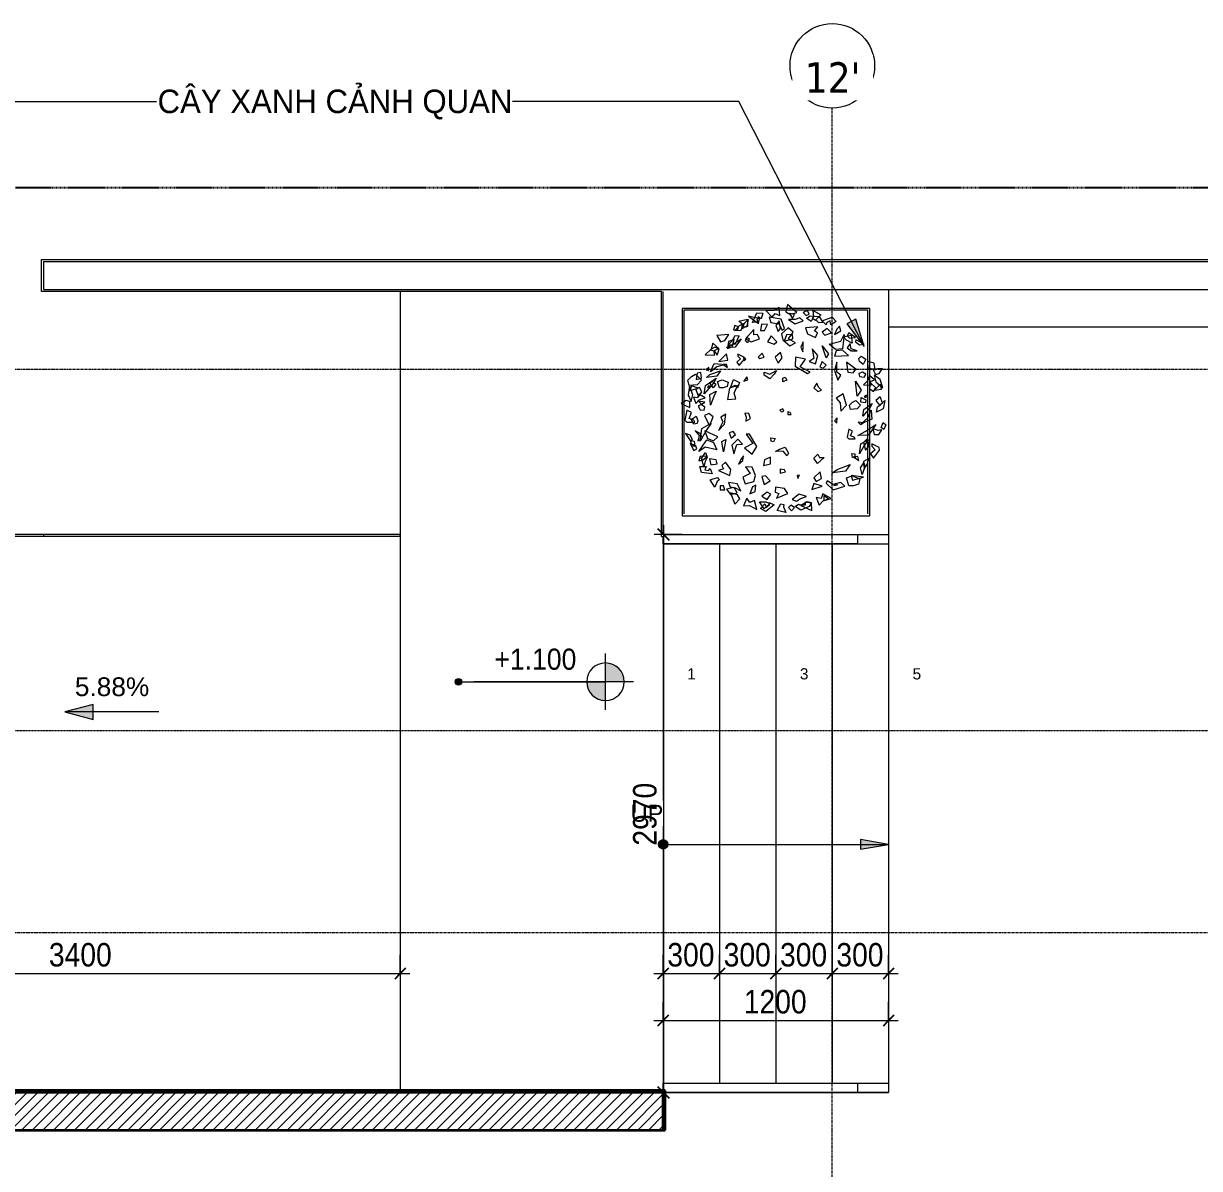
# Model space of a CAD drawing. Header units: millimetres. Extents: x 46644 to 147176, y -1287 to 53383.
# Drawn here: x 100445 to 106707, y 47182 to 53279 of the extents above; entities that cross this region are included whole.
import ezdxf

# ---------------------------------------------------------------- set-up
doc = ezdxf.new("R2010")
doc.units = ezdxf.units.MM
for name, pattern in [('Dash - Tight', [4.5, 3, -1.5]), ('Dash Dot 3_16_', [7.9375, 4.7625, -1.5875, 0, -1.5875]), ('Grid Line', [22.225, 12.7, -3.175, 3.175, -3.175]), ('Hidden', [7.14375, 4.7625, -2.38125])]:
    doc.linetypes.add(name, pattern=pattern)
for name, color, linetype, lineweight in [('A-ANNO-DIMS', 211, 'Continuous', 9), ('A-ANNO-DIMS-50', 211, 'Continuous', 9), ('A-DETL-GENF-1', 92, 'Dash - Tight', 18), ('A-DETL-GENF-2', 92, 'Hidden', 25), ('A-FLOR', 192, 'Continuous', 18), ('A-FLOR-HRAL', 11, 'Continuous', 18), ('A-WALL', 113, 'Continuous', 18), ('A-WALL-3', 113, 'Continuous', 35), ('A-WALL-PATT-3', 111, 'Continuous', 18), ('G-ANNO-DIMS', 111, 'Continuous', 9), ('G-ANNO-SYMB-1', 111, 'Dash Dot 3_16_', 18), ('G-ANNO-TEXT-1', 130, 'Continuous', 9), ('G-ANNO-TEXT-2', 7, 'Continuous', 9), ('G-IMPT', 8, 'Continuous', 18), ('L-PLNT-1', 253, 'Continuous', 18), ('S-GRID-1', 1, 'Grid Line', 9), ('S-GRID-IDEN', 1, 'Continuous', 9), ('S-STRS', 31, 'Continuous', 18), ('S-STRS-ANNO', 31, 'Continuous', 18), ('S-STRS-IDEN', 31, 'Continuous', 18)]:
    doc.layers.add(name, color=color, linetype=linetype, lineweight=lineweight)
doc.styles.add('Arial_2', font='arial.ttf', dxfattribs={"height": 59.53})
doc.styles.add('Arial_3', font='arial.ttf', dxfattribs={"height": 90})
doc.styles.add('Arial_5', font='arial.ttf', dxfattribs={"width": 0.95, "height": 125})
doc.styles.add('Arial_6', font='arial.ttf', dxfattribs={"width": 0.9, "height": 112.5})
doc.styles.add('Arial_7', font='arial.ttf', dxfattribs={"height": 100})
doc.styles.add('Tahoma_B', font='tahomabd.ttf', dxfattribs={"height": 162.5})
doc.styles.add('UTM Avo', font='', dxfattribs={"width": 0.9, "height": 125})
doc.styles.get('UTM Avo').set_extended_font_data('UTM Avo')
doc.dimstyles.new('1_Dim_chi_tiet_2_5', dxfattribs={"dimscale": 304.8, "dimtxt": 124.912619, "dimasz": 0.19685, "dimexe": 0.164042, "dimexo": 0.0625, "dimgap": 0.016404, "dimtad": 1, "dimdec": 0, "dimrnd": 5, "dimzin": 0, "dimdsep": 46, "dimtxsty": 'UTM Avo', "dimblk1": 'OBLIQUE', "dimblk2": 'OBLIQUE', "dimsah": 1, "dimcen": 0.09, "dimdle": 0.164042, "dimazin": 0, "dimtfac": 1, "dimtdec": 4, "dimtix": 1, "dimtmove": 0, "dimatfit": 3, "dimfxl": 0.328084, "dimfxlon": 1, "dimtvp": 1, "dimtolj": 1, "dimtzin": 0, "dimarcsym": 2})

# ---------------------------------------------------------------- blocks, each defined once
blk = doc.blocks.new('Top Rail Type - Top Rail_Internal_-939328-TKCS_SẢNH - BẬC CẤP 3 - MẶT BẰNG')
at = {"layer": 'A-FLOR-HRAL'}
for p, q in [((105052.5, 47596.3), (105052.5, 47636.7)), ((105052.5, 47636.7), (106085.8, 47636.7)), ((106085.8, 47586.7), (105062.5, 47586.7)), ((106085.8, 47636.7), (106085.8, 47586.7))]:
    blk.add_line(p, q, dxfattribs=at)
blk = doc.blocks.new('Top Rail Type - Top Rail_Internal_-V57-TKCS_SẢNH - BẬC CẤP 3 - MẶT BẰNG')
at = {"layer": 'A-FLOR-HRAL'}
for p, q in [((105052.5, 47636.7), (105052.5, 47596.3)), ((105052.5, 47636.7), (106252.5, 47636.7)), ((105062.5, 47586.7), (106252.5, 47586.7)), ((106252.5, 47636.7), (106252.5, 47586.7))]:
    blk.add_line(p, q, dxfattribs=at)
blk = doc.blocks.new('Top Rail Type - Top Rail_Internal_-939339-TKCS_SẢNH - BẬC CẤP 3 - MẶT BẰNG')
at = {"layer": 'A-FLOR-HRAL'}
for p, q in [((105052.5, 50507.5), (105052.5, 50547.5)), ((105085.8, 50557.5), (106085.8, 50557.5)), ((106085.8, 50557.5), (106085.8, 50507.5)), ((106085.8, 50507.5), (105052.5, 50507.5))]:
    blk.add_line(p, q, dxfattribs=at)
blk = doc.blocks.new('Top Rail Type - Top Rail_Internal_-V58-TKCS_SẢNH - BẬC CẤP 3 - MẶT BẰNG')
at = {"layer": 'A-FLOR-HRAL'}
for p, q in [((105052.5, 50547.5), (105052.5, 50507.5)), ((105085.8, 50557.5), (106252.5, 50557.5)), ((106252.5, 50557.5), (106252.5, 50507.5)), ((105052.5, 50507.5), (106252.5, 50507.5))]:
    blk.add_line(p, q, dxfattribs=at)
blk = doc.blocks.new('CAY BACH TRINH - CAY BACH TRINH_dwg-2249800-TKCS_SẢNH - BẬC CẤP 3 - MẶT BẰNG')
at = {"layer": 'G-IMPT', "flags": 128}
for points in [[(-578, 1452), (-505, 1613), (-404, 1608), (-431, 1511), (-482, 1548), (-505, 1489), (-486, 1456)], [(-357, 1653), (-250, 1541), (-201, 1603), (-123, 1566), (-133, 1703), (-220, 1653)], [(7, 1749), (-25, 1628), (43, 1591), (160, 1616)], [(121, 1587), (40, 1602), (86, 1521)], [(335, 1653), (267, 1616), (316, 1566), (365, 1591)], [(423, 1516), (443, 1553), (433, 1653), (560, 1578), (472, 1491)], [(-874, 1403), (-896, 1328), (-826, 1327), (-809, 1379)], [(-870, 1320), (-769, 1323), (-719, 1438), (-798, 1395)], [(-715, 1368), (-728, 1408), (-805, 1472), (-663, 1508), (-663, 1385)], [(-648, 1504), (-672, 1392), (-758, 1347), (-746, 1419), (-706, 1444)], [(-477, 1437), (-459, 1512), (-646, 1555)], [(-428, 1425), (-446, 1319), (-376, 1318), (-327, 1420)], [(-83, 1327), (-48, 1351), (-99, 1506), (-301, 1542), (-270, 1454), (-140, 1428)], [(-133, 1478), (-191, 1403), (-152, 1303), (-113, 1353)], [(23, 1503), (131, 1428), (267, 1478), (209, 1528), (131, 1503)], [(511, 1378), (306, 1366), (335, 1266), (472, 1203), (501, 1278), (452, 1316)], [(533, 1553), (590, 1452), (520, 1446), (509, 1467), (423, 1512), (399, 1468), (319, 1525), (383, 1562)], [(579, 1478), (745, 1541), (813, 1466), (725, 1416), (716, 1478), (657, 1453), (647, 1416)], [(871, 1391), (823, 1341), (784, 1253), (891, 1316)], [(-1174, 1238), (-1112, 1130), (-1037, 1152), (-972, 1252)], [(-766, 1181), (-866, 1042), (-1009, 1038), (-900, 1094)], [(-989, 1076), (-860, 1099), (-799, 1231), (-876, 1225), (-913, 1152)], [(-697, 1145), (-671, 1210), (-634, 1180), (-660, 1114)], [(-556, 1333), (-692, 1179), (-600, 1129), (-460, 1181), (-492, 1255), (-553, 1247)], [(-269, 1228), (-328, 1128), (-220, 1091), (-172, 1128)], [(14, 1366), (-94, 1266), (-74, 1166), (43, 1066), (140, 1116), (23, 1178), (101, 1291)], [(-50, 1140), (92, 1178), (86, 1252), (-14, 1249)], [(667, 1353), (579, 1291), (628, 1241), (735, 1278)], [(696, 1091), (891, 1141), (949, 1253), (920, 1016), (803, 1003)], [(1064, 1244), (1080, 1108), (985, 1158), (937, 1212)], [(1027, 1278), (998, 1228), (1037, 1191), (1135, 1203)], [(-1364, 914), (-1208, 910), (-1218, 988), (-1136, 1017), (-1240, 1107), (-1267, 1010)], [(-1164, 910), (-1135, 1007), (-1204, 1044), (-1282, 1000), (-1216, 980)], [(-996, 1019), (-915, 1047), (-883, 1171), (-978, 1137)], [(267, 1128), (228, 1041), (257, 966), (267, 1041)], [(413, 1016), (443, 853), (365, 803), (472, 766), (511, 903)], [(647, 866), (579, 1066), (686, 928)], [(813, 978), (784, 891), (1018, 903), (920, 991)], [(1047, 1103), (998, 1028), (1066, 978), (1164, 978), (1066, 1016)], [(1144, 1166), (1135, 1128), (1203, 1078), (1281, 1091)], [(-1010, 928), (-1137, 803), (-990, 828)], [(-840, 791), (-799, 735), (-718, 839), (-724, 876), (-821, 927), (-821, 894), (-775, 847)], [(-717, 878), (-717, 816), (-688, 841)], [(-415, 941), (-483, 878), (-454, 853), (-386, 878)], [(-113, 953), (-201, 878), (-152, 778), (-84, 866)], [(140, 878), (131, 728), (335, 603), (384, 628), (218, 716), (306, 841)], [(579, 803), (540, 716), (599, 691), (647, 741)], [(823, 791), (784, 653), (842, 491), (891, 578), (823, 628)], [(988, 791), (1008, 628), (1096, 616), (1144, 678)], [(1261, 753), (1203, 803), (1193, 853), (1232, 891), (1310, 841)], [(1339, 702), (1463, 665), (1444, 774), (1337, 802)], [(-1595, 553), (-1527, 591), (-1429, 491), (-1497, 416), (-1634, 403), (-1653, 491)], [(-1424, 524), (-1440, 618), (-1501, 607), (-1513, 501)], [(-1302, 703), (-1351, 666), (-1312, 653)], [(-1109, 650), (-1174, 560), (-1345, 537), (-1285, 585)], [(-1279, 631), (-1217, 768), (-1027, 752), (-1169, 714)], [(-993, 702), (-1009, 756), (-1064, 751)], [(-220, 591), (-289, 516), (-386, 578), (-386, 628), (-289, 591), (-181, 653)], [(1310, 591), (1252, 628), (1193, 603), (1203, 553), (1281, 541)], [(1422, 673), (1471, 586), (1531, 604), (1583, 684)], [(-1619, 320), (-1482, 361), (-1595, 398)], [(-1380, 266), (-1361, 403), (-1185, 528), (-1224, 441)], [(-1328, 370), (-1279, 378), (-1302, 402)], [(-1283, 435), (-1251, 475), (-1188, 428), (-1232, 366)], [(-1065, 367), (-1127, 366), (-1158, 473), (-1082, 500), (-981, 458), (-1000, 389)], [(-855, 181), (-881, 279), (-825, 405), (-958, 362), (-994, 169)], [(-942, 366), (-893, 503), (-795, 453), (-825, 366), (-873, 403)], [(-721, 477), (-654, 499), (-671, 550)], [(-74, 528), (-35, 541), (-6, 491), (-74, 466)], [(491, 441), (443, 366), (511, 303), (569, 328), (521, 378)], [(1135, 478), (1232, 328), (1164, 228), (1154, 328)], [(1270, 413), (1394, 410), (1386, 473), (1452, 496), (1368, 568), (1347, 490)], [(1378, 453), (1369, 353), (1437, 303), (1476, 366)], [(1447, 578), (1476, 466), (1593, 366), (1544, 503)], [(1553, 425), (1451, 325), (1568, 345)], [(-1597, 135), (-1570, 248), (-1626, 391), (-1648, 247)], [(-1363, 198), (-1471, 259), (-1494, 200), (-1562, 210), (-1523, 107), (-1467, 166)], [(-1478, 213), (-1422, 297), (-1459, 373), (-1523, 336)], [(-1274, 77), (-1290, 255), (-1183, 312), (-1221, 219)], [(813, 191), (881, 116), (891, -22), (988, 78), (930, 266)], [(1310, 166), (1300, 116), (1222, 128), (1232, 203)], [(1319, 245), (1280, 215), (1311, 205)], [(1476, 153), (1534, 78), (1583, 116), (1544, 216)], [(-1619, 40), (-1622, 139), (-1683, 152), (-1767, 105)], [(-1482, 60), (-1448, -1), (-1384, -6), (-1369, 43), (-1433, 90)], [(-1478, 141), (-1429, 91), (-1371, 128)], [(-74, 16), (-123, -9), (-94, -34), (-55, -22)], [(1085, 125), (1140, 155), (1218, 75), (1163, 15), (1054, 5), (1038, 75)], [(1256, -105), (1272, 5), (1412, 105), (1381, 35)], [(1624, 156), (1594, 16), (1487, -41), (1502, 50), (1551, 81)], [(-1595, -47), (-1673, -9), (-1702, -172), (-1673, -209), (-1536, -209), (-1556, -172), (-1634, -147)], [(-1515, -106), (-1486, -178), (-1501, -227), (-1553, -242), (-1599, -161)], [(-1291, -267), (-1232, -115), (-1304, -62), (-1376, -95)], [(-1145, -345), (-1046, -242), (-1021, -71), (-1105, -125), (-1069, -201)], [(-688, -191), (-610, -147), (-641, -60), (-704, -55), (-685, -122)], [(11, -79), (65, -80), (51, -44), (11, -37)], [(832, -134), (784, -184), (823, -222)], [(1398, -9), (1408, -159), (1232, -234), (1339, -134)], [(-1489, -516), (-1411, -473), (-1448, -396), (-1534, -351), (-1465, -430)], [(-1449, -521), (-1419, -309), (-1263, -222), (-1351, -346)], [(-1224, -515), (-1157, -451), (-1369, -353), (-1324, -476)], [(-935, -470), (-860, -411), (-900, -361), (-966, -383)], [(1085, -355), (1023, -325), (999, -455), (1023, -485), (1132, -485), (1116, -455), (1054, -435)], [(1477, -247), (1352, -421), (1173, -426), (1309, -356)], [(1179, -205), (1218, -245), (1264, -215)], [(1427, -309), (1447, -409), (1525, -409), (1573, -334), (1505, -346)], [(1563, -293), (1595, -211), (1641, -250), (1609, -331)], [(-1604, -526), (-1578, -497), (-1615, -421), (-1690, -396)], [(-1553, -680), (-1504, -649), (-1521, -598), (-1613, -563)], [(-1546, -521), (-1536, -609), (-1595, -596), (-1604, -509)], [(-1173, -669), (-1368, -622), (-1473, -694), (-1336, -498), (-1227, -542)], [(-1024, -493), (-1058, -702), (-1088, -530)], [(-888, -735), (-838, -578), (-745, -570), (-823, -487), (-921, -590)], [(-582, -741), (-504, -613), (-626, -407), (-681, -406), (-575, -561), (-711, -631)], [(-229, -532), (-269, -525), (-272, -467), (-200, -477)], [(1202, -735), (1225, -565), (1350, -495), (1280, -595)], [(1330, -484), (1271, -546), (1300, -671), (1369, -596)], [(1384, -736), (1435, -805), (1537, -675), (1529, -628), (1408, -565), (1408, -607), (1465, -665)], [(-1468, -852), (-1402, -831), (-1326, -772), (-1450, -777)], [(-1390, -946), (-1429, -809), (-1361, -709), (-1332, -796), (-1361, -846)], [(-811, -903), (-736, -844), (-727, -764), (-770, -826)], [(-129, -656), (-34, -622), (23, -722), (0, -767), (-69, -688), (-193, -693)], [(614, -795), (506, -893), (444, -803), (510, -740), (536, -796)], [(1124, -735), (1132, -805), (1085, -795), (1077, -725)], [(1193, -846), (1173, -780), (1104, -785)], [(-1251, -1066), (-1426, -1044), (-1452, -946), (-1351, -943), (-1371, -1002), (-1308, -1008), (-1282, -979)], [(-1270, -915), (-1163, -901), (-1183, -834), (-1295, -817)], [(-1144, -1010), (-957, -1095), (-936, -993), (-1027, -873), (-1088, -926), (-1063, -982)], [(-698, -1231), (-557, -1193), (-527, -1096), (-584, -953), (-693, -951), (-619, -1061), (-741, -1124)], [(-393, -926), (-281, -901), (-277, -790), (-378, -835)], [(1048, -911), (967, -1024), (753, -1052), (829, -993)], [(1249, -1075), (1218, -965), (1272, -885), (1295, -955), (1272, -995)], [(1359, -809), (1271, -859), (1281, -984), (1330, -909)], [(-1130, -1172), (-1165, -1196), (-1203, -1289), (-1280, -1164), (-1162, -1128)], [(-384, -1242), (-286, -1181), (-363, -1098), (-424, -1108)], [(-120, -1056), (-31, -1033), (-45, -997), (-117, -988)], [(176, -1143), (205, -1087), (168, -1096)], [(550, -1034), (443, -1134), (482, -1196), (569, -1146)], [(1103, -1266), (1025, -1267), (986, -1133), (1081, -1099), (1208, -1151), (1184, -1238)], [(1066, -1096), (1086, -1171), (1271, -1121)], [(-1117, -1335), (-1039, -1334), (-1059, -1267), (-1114, -1266)], [(-883, -1296), (-1010, -1321), (-942, -1409), (-834, -1384)], [(-771, -1348), (-831, -1232), (-975, -1212), (-947, -1284), (-866, -1298)], [(-622, -1399), (-535, -1360), (-523, -1254), (-580, -1280)], [(-180, -1469), (12, -1396), (-45, -1309), (-194, -1290), (-200, -1370), (-142, -1392)], [(411, -1324), (581, -1272), (441, -1226)], [(667, -1184), (647, -1221), (764, -1334), (959, -1271), (891, -1209), (764, -1246)], [(775, -1261), (835, -1251), (807, -1222)], [(-872, -1573), (-787, -1482), (-829, -1416), (-944, -1384)], [(-505, -1659), (-547, -1509), (-620, -1542), (-671, -1472), (-727, -1598), (-626, -1595)], [(-386, -1646), (-464, -1534), (-357, -1534), (-289, -1559)], [(-215, -1584), (-355, -1693), (-443, -1641), (-373, -1567), (-346, -1624), (-297, -1583), (-299, -1545)], [(-336, -1491), (-270, -1405), (-332, -1372), (-423, -1439)], [(-55, -1574), (-63, -1616), (-24, -1708), (-167, -1674), (-109, -1565)], [(323, -1445), (199, -1404), (83, -1492), (153, -1523), (221, -1476)], [(228, -1671), (131, -1609), (189, -1571), (209, -1584), (306, -1584), (306, -1534), (404, -1546), (365, -1609)], [(411, -1674), (406, -1550), (330, -1534), (226, -1592)], [(731, -1476), (595, -1400), (567, -1474), (481, -1461), (531, -1590), (600, -1516)], [(608, -1509), (686, -1484), (608, -1434)], [(69, -1680), (123, -1624), (62, -1590), (23, -1629)]]:
    blk.add_lwpolyline(points, close=True, dxfattribs=at)
blk = doc.blocks.new('CAY BACH TRINH - CAY BACH TRINH-2249732-TKCS_SẢNH - BẬC CẤP 3 - MẶT BẰNG')
at = {"xscale": 0.3200000000000001, "yscale": 0.3200000000000001, "zscale": 0.3200000000000001}
blk.add_blockref('CAY BACH TRINH - CAY BACH TRINH_dwg-2249800-TKCS_SẢNH - BẬC CẤP 3 - MẶT BẰNG', (0, 0), dxfattribs=at)
blk = doc.blocks.new('BORDER VIEW - BORDER VIEW-2196717-TKCS_SẢNH - BẬC CẤP 3 - MẶT BẰNG')
at = {"layer": 'A-DETL-GENF-2'}
blk.add_line((150, 8658.1), (14655, 8658.1), dxfattribs=at)
blk = doc.blocks.new('Grid - M_Grid Head - Circle-353313-TKCS_SẢNH - BẬC CẤP 3 - MẶT BẰNG')
at = {"layer": 'S-GRID-IDEN'}
blk.add_circle((0, 0), 4.5, dxfattribs=at)
blk = doc.blocks.new('DIMBLOCK24-TKCS_SẢNH - BẬC CẤP 3 - MẶT BẰNG')
at = {"layer": 'A-ANNO-DIMS-50'}
for p, q in [((103851.5, 48320.1), (103851.5, 48170.1)), ((103851.5, 48220.1), (103851.5, 48320.1)), ((104151.5, 48320.1), (104151.5, 48170.1)), ((104151.5, 48220.1), (104151.5, 48320.1)), ((103801.5, 48220.1), (104151.5, 48220.1))]:
    blk.add_line(p, q, dxfattribs=at)
at = {"layer": 'A-ANNO-DIMS-50', "lineweight": 25}
for p, q in [((103851.5, 48220.1), (103821.5, 48190.1)), ((103851.5, 48220.1), (103881.5, 48250.1)), ((104151.5, 48220.1), (104121.5, 48190.1)), ((104151.5, 48220.1), (104181.5, 48250.1))]:
    blk.add_line(p, q, dxfattribs=at)
at = {"layer": 'A-ANNO-DIMS-50', "color": 0, "insert": (103873.1, 48382.4), "char_height": 125, "width": 308.118, "attachment_point": 1, "line_spacing_factor": 1.110334, "style": 'UTM Avo'}
blk.add_mtext('300', dxfattribs=at)
blk = doc.blocks.new('_Oblique')
at = {"color": 0, "linetype": 'ByBlock', "lineweight": -2}
blk.add_line((-0.5, -0.5), (0.5, 0.5), dxfattribs=at)
blk = doc.blocks.new('DIMBLOCK25-TKCS_SẢNH - BẬC CẤP 3 - MẶT BẰNG')
at = {"layer": 'A-ANNO-DIMS-50'}
for p, q in [((104151.5, 48320.1), (104151.5, 48170.1)), ((104151.5, 48220.1), (104151.5, 48320.1)), ((104451.5, 48320.1), (104451.5, 48170.1)), ((104451.5, 48220.1), (104451.5, 48320.1)), ((104151.5, 48220.1), (104451.5, 48220.1))]:
    blk.add_line(p, q, dxfattribs=at)
at = {"layer": 'A-ANNO-DIMS-50', "lineweight": 25}
for p, q in [((104151.5, 48220.1), (104121.5, 48190.1)), ((104151.5, 48220.1), (104181.5, 48250.1)), ((104451.5, 48220.1), (104421.5, 48190.1)), ((104451.5, 48220.1), (104481.5, 48250.1))]:
    blk.add_line(p, q, dxfattribs=at)
at = {"layer": 'A-ANNO-DIMS-50', "color": 0, "insert": (104173.1, 48382.4), "char_height": 125, "width": 308.118, "attachment_point": 1, "line_spacing_factor": 1.110334, "style": 'UTM Avo'}
blk.add_mtext('300', dxfattribs=at)
blk = doc.blocks.new('DIMBLOCK26-TKCS_SẢNH - BẬC CẤP 3 - MẶT BẰNG')
at = {"layer": 'A-ANNO-DIMS-50'}
for p, q in [((104451.5, 48320.1), (104451.5, 48170.1)), ((104451.5, 48220.1), (104451.5, 48320.1)), ((104751.5, 48320.1), (104751.5, 48170.1)), ((104751.5, 48220.1), (104751.5, 48320.1)), ((104451.5, 48220.1), (104751.5, 48220.1))]:
    blk.add_line(p, q, dxfattribs=at)
at = {"layer": 'A-ANNO-DIMS-50', "lineweight": 25}
for p, q in [((104451.5, 48220.1), (104421.5, 48190.1)), ((104451.5, 48220.1), (104481.5, 48250.1)), ((104751.5, 48220.1), (104721.5, 48190.1)), ((104751.5, 48220.1), (104781.5, 48250.1))]:
    blk.add_line(p, q, dxfattribs=at)
at = {"layer": 'A-ANNO-DIMS-50', "color": 0, "insert": (104473.1, 48382.4), "char_height": 125, "width": 308.118, "attachment_point": 1, "line_spacing_factor": 1.110334, "style": 'UTM Avo'}
blk.add_mtext('300', dxfattribs=at)
blk = doc.blocks.new('DIMBLOCK27-TKCS_SẢNH - BẬC CẤP 3 - MẶT BẰNG')
at = {"layer": 'A-ANNO-DIMS-50'}
for p, q in [((104751.5, 48320.1), (104751.5, 48170.1)), ((104751.5, 48220.1), (104751.5, 48320.1)), ((105051.5, 48320.1), (105051.5, 48170.1)), ((105051.5, 48220.1), (105051.5, 48320.1)), ((104751.5, 48220.1), (105101.5, 48220.1))]:
    blk.add_line(p, q, dxfattribs=at)
at = {"layer": 'A-ANNO-DIMS-50', "lineweight": 25}
for p, q in [((104751.5, 48220.1), (104721.5, 48190.1)), ((104751.5, 48220.1), (104781.5, 48250.1)), ((105051.5, 48220.1), (105021.5, 48190.1)), ((105051.5, 48220.1), (105081.5, 48250.1))]:
    blk.add_line(p, q, dxfattribs=at)
at = {"layer": 'A-ANNO-DIMS-50', "color": 0, "insert": (104773.1, 48382.4), "char_height": 125, "width": 308.118, "attachment_point": 1, "line_spacing_factor": 1.110334, "style": 'UTM Avo'}
blk.add_mtext('300', dxfattribs=at)
blk = doc.blocks.new('DIMBLOCK28-TKCS_SẢNH - BẬC CẤP 3 - MẶT BẰNG')
at = {"layer": 'A-ANNO-DIMS-50'}
for p, q in [((103851.5, 48070.1), (103851.5, 47920.1)), ((103851.5, 47970.1), (103851.5, 48070.1)), ((105051.5, 48070.1), (105051.5, 47920.1)), ((105051.5, 47970.1), (105051.5, 48070.1)), ((103801.5, 47970.1), (105101.5, 47970.1))]:
    blk.add_line(p, q, dxfattribs=at)
at = {"layer": 'A-ANNO-DIMS-50', "lineweight": 25}
for p, q in [((103851.5, 47970.1), (103821.5, 47940.1)), ((103851.5, 47970.1), (103881.5, 48000.1)), ((105051.5, 47970.1), (105021.5, 47940.1)), ((105051.5, 47970.1), (105081.5, 48000.1))]:
    blk.add_line(p, q, dxfattribs=at)
at = {"layer": 'A-ANNO-DIMS-50', "color": 0, "insert": (104280.3, 48132.4), "char_height": 125, "width": 410.824, "attachment_point": 1, "line_spacing_factor": 1.110334, "style": 'UTM Avo'}
blk.add_mtext('1200', dxfattribs=at)
blk = doc.blocks.new('DIMBLOCK29-TKCS_SẢNH - BẬC CẤP 3 - MẶT BẰNG')
at = {"layer": 'A-ANNO-DIMS-50'}
for p, q in [((103852.9, 50607.5), (103852.9, 47536.7)), ((103952.9, 50557.5), (103802.9, 50557.5)), ((103852.9, 50557.5), (103952.9, 50557.5)), ((103952.9, 47586.7), (103802.9, 47586.7)), ((103852.9, 47586.7), (103952.9, 47586.7))]:
    blk.add_line(p, q, dxfattribs=at)
at = {"layer": 'A-ANNO-DIMS-50', "lineweight": 25}
for p, q in [((103852.9, 50557.5), (103822.9, 50587.5)), ((103852.9, 50557.5), (103882.9, 50527.5)), ((103852.9, 47586.7), (103822.9, 47616.7)), ((103852.9, 47586.7), (103882.9, 47556.7))]:
    blk.add_line(p, q, dxfattribs=at)
at = {"layer": 'A-ANNO-DIMS-50', "color": 0, "insert": (103690.5, 48901), "char_height": 125, "width": 410.824, "attachment_point": 1, "rotation": 90, "line_spacing_factor": 1.110334, "style": 'UTM Avo'}
blk.add_mtext('2970', dxfattribs=at)
blk = doc.blocks.new('Spot Elevations - M_Spot Elevation - Target Filled-350595-TKCS_SẢNH - BẬC CẤP 3 - MẶT BẰNG')
at = {"layer": 'G-ANNO-DIMS'}
h = blk.add_hatch(color=256, dxfattribs=at)
edge = h.paths.add_edge_path()
edge.add_line((0, 0), (-2, 0))
edge.add_arc((0, 0), 2, 90, 180, ccw=False)
edge.add_line((0, 2), (0, 0))
h = blk.add_hatch(color=256, dxfattribs=at)
edge = h.paths.add_edge_path()
edge.add_line((0, 0), (2, 0))
edge.add_arc((0, 0), 2, 270, 360, ccw=False)
edge.add_line((0, -2), (0, 0))
for p, q in [((0, -3), (0, 3)), ((-3, 0), (14, 0))]:
    blk.add_line(p, q, dxfattribs=at)
blk.add_circle((0, 0), 2, dxfattribs=at)
blk = doc.blocks.new('DIMBLOCK34-TKCS_SẢNH - BẬC CẤP 3 - MẶT BẰNG')
at = {"layer": 'A-ANNO-DIMS-50'}
for p, q in [((99051.5, 48320.1), (99051.5, 48170.1)), ((99051.5, 48220.1), (99051.5, 48320.1)), ((102451.5, 48320.1), (102451.5, 48170.1)), ((102451.5, 48220.1), (102451.5, 48320.1)), ((99001.5, 48220.1), (102501.5, 48220.1))]:
    blk.add_line(p, q, dxfattribs=at)
at = {"layer": 'A-ANNO-DIMS-50', "lineweight": 25}
for p, q in [((99051.5, 48220.1), (99021.5, 48190.1)), ((99051.5, 48220.1), (99081.5, 48250.1)), ((102451.5, 48220.1), (102421.5, 48190.1)), ((102451.5, 48220.1), (102481.5, 48250.1))]:
    blk.add_line(p, q, dxfattribs=at)
at = {"layer": 'A-ANNO-DIMS-50', "color": 0, "insert": (100580.3, 48382.4), "char_height": 125, "width": 410.824, "attachment_point": 1, "line_spacing_factor": 1.110334, "style": 'UTM Avo'}
blk.add_mtext('3400', dxfattribs=at)

msp = doc.modelspace()

# ---------------------------------------------------------------- hatches: boundary and pattern name
at = {"layer": 'A-WALL-PATT-3'}
h = msp.add_hatch(dxfattribs=at)
h.set_pattern_fill('FP_1', color=256, style=0, pattern_type=2)
h.set_pattern_definition([(45, (-1201.043, 0), (-28.284271, 28.284271), [])])
h.paths.add_polyline_path([(103851.5, 47386.3), (103851.5, 47586.3), (98976.5, 47586.3), (98976.5, 47386.3), (103156.6, 47386.3)])
at = {"layer": 'G-ANNO-DIMS'}
h = msp.add_hatch(color=256, dxfattribs=at)
edge = h.paths.add_edge_path()
edge.add_arc((102760.7, 49773.7), 17.5, 0, 360)
msp.add_hatch(color=256, dxfattribs=at).paths.add_polyline_path([(100665.9, 49612.6), (100815.9, 49572.4), (100815.9, 49652.8)])
at = {"layer": 'G-ANNO-TEXT-1'}
msp.add_hatch(color=256, dxfattribs=at).paths.add_polyline_path([(104921.4, 51558.4), (104876.6, 51704), (104829.5, 51679.9)])
at = {"layer": 'S-STRS-ANNO'}
h = msp.add_hatch(color=256, dxfattribs=at)
edge = h.paths.add_edge_path()
edge.add_arc((103851.5, 48907.9), 25, 0, 360)
for points in [[(103851.5, 48882.9), (103869.1, 48890.3), (103876.5, 48907.9), (103869.1, 48925.6), (103851.5, 48932.9), (103833.8, 48925.6), (103826.5, 48907.9), (103833.8, 48890.3)], [(104901.5, 48881.5), (105051.5, 48907.9), (104901.5, 48934.4)]]:
    msp.add_hatch(color=256, dxfattribs=at).paths.add_polyline_path(points)

# ---------------------------------------------------------------- linework, layer by layer
at = {"layer": 'A-FLOR'}
for p, q in [((102451.5, 51851.9), (102451.5, 47596.3)), ((102451.5, 51851.9), (102451.5, 50557.9)), ((102451.5, 50557.9), (102451.5, 50557.9)), ((105051.5, 50507.5), (105051.5, 47636.7)), ((105051.5, 47586.3), (103861.5, 47586.3))]:
    msp.add_line(p, q, dxfattribs=at)
at = {"layer": 'A-WALL'}
for p, q in [((100541.6, 52021.9), (109361.6, 52021.9)), ((100541.6, 51851.9), (100541.6, 52021.9)), ((100551.6, 52011.9), (109351.6, 52011.9)), ((100551.6, 52011.9), (100551.6, 51861.9)), ((103841.5, 51851.9), (100541.6, 51851.9)), ((100551.6, 51861.9), (109351.6, 51861.9)), ((103841.5, 50547.5), (103841.5, 51851.9)), ((103851.5, 50557.5), (103851.5, 51851.9)), ((105051.5, 51861.9), (105051.5, 50557.5)), ((103951.5, 51761.9), (103951.5, 50657.5)), ((104951.5, 51761.9), (103951.5, 51761.9)), ((103961.5, 51751.9), (103961.5, 50667.5)), ((104941.5, 51751.9), (103961.5, 51751.9)), ((104941.5, 50667.5), (104941.5, 51751.9)), ((104951.5, 50657.5), (104951.5, 51761.9)), ((106876.5, 51661.9), (105051.5, 51661.9)), ((103951.5, 50657.5), (104951.5, 50657.5)), ((102451.5, 50547.9), (98941.5, 50547.9)), ((102451.5, 50557.9), (98951.5, 50557.9)), ((100551.6, 50557.9), (100551.6, 50547.9)), ((102451.5, 50547.9), (102451.5, 50557.9)), ((103841.5, 50547.5), (103851.5, 50547.5)), ((103851.5, 50557.5), (103885.3, 50557.5))]:
    msp.add_line(p, q, dxfattribs=at)
at = {"layer": 'A-WALL-3'}
for p, q in [((103861.5, 47596.3), (98566.5, 47596.3)), ((103851.5, 47586.3), (98976.5, 47586.3)), ((103851.5, 47386.3), (103851.5, 47586.3)), ((103861.5, 47386.3), (103861.5, 47596.3)), ((98976.5, 47386.3), (103861.5, 47386.3))]:
    msp.add_line(p, q, dxfattribs=at)
at = {"layer": 'G-ANNO-DIMS'}
for p, q in [((102760.7, 49773.7), (102916.1, 49773.7)), ((102916.1, 49773.7), (103543.7, 49773.7)), ((100815.9, 49652.8), (100665.9, 49612.6)), ((100815.9, 49572.4), (100815.9, 49652.8)), ((100665.9, 49612.6), (100815.9, 49572.4)), ((101165.9, 49612.6), (100665.9, 49612.6))]:
    msp.add_line(p, q, dxfattribs=at)
msp.add_circle((102760.7, 49773.7), 17.5, dxfattribs=at)
at = {"layer": 'G-ANNO-SYMB-1'}
msp.add_line((97196.1, 49514.6), (112885.1, 49514.6), dxfattribs=at)
at = {"layer": 'G-ANNO-TEXT-1'}
for p, q in [((100042.2, 52863.5), (101154, 52863.5)), ((103052.1, 52863.5), (103049.2, 52863.5)), ((104253.1, 52863.5), (103052.1, 52863.5)), ((104876.6, 51704), (104829.5, 51679.9)), ((104829.5, 51679.9), (104921.4, 51558.4)), ((104921.4, 51558.4), (104876.6, 51704))]:
    msp.add_line(p, q, dxfattribs=at)
at = {"layer": 'S-GRID-1'}
for p, q in [((104751.5, 51578.6), (104751.5, 52828.6)), ((104751.5, 44466.4), (104751.5, 51578.6)), ((111675.8, 51436.9), (98315.6, 51436.9)), ((111675.8, 48436.9), (98315.6, 48436.9))]:
    msp.add_line(p, q, dxfattribs=at)
at = {"layer": 'S-STRS'}
for p, q in [((103851.5, 50507.5), (103851.5, 47636.7)), ((104151.5, 50507.5), (104151.5, 47636.7)), ((104451.5, 50507.5), (104451.5, 47636.7)), ((104751.5, 50507.5), (104751.5, 47636.7)), ((105051.5, 50507.5), (105051.5, 47636.7))]:
    msp.add_line(p, q, dxfattribs=at)
at = {"layer": 'S-STRS-ANNO'}
for p, q in [((103833.8, 48925.6), (103826.5, 48907.9)), ((103826.5, 48907.9), (103833.8, 48890.3)), ((103851.5, 48932.9), (103833.8, 48925.6)), ((103869.1, 48925.6), (103851.5, 48932.9)), ((103851.5, 48907.9), (104151.5, 48907.9)), ((103876.5, 48907.9), (103869.1, 48925.6)), ((103869.1, 48890.3), (103876.5, 48907.9)), ((104151.5, 48907.9), (104451.5, 48907.9)), ((104451.5, 48907.9), (104751.5, 48907.9)), ((104751.5, 48907.9), (105051.5, 48907.9)), ((105051.5, 48907.9), (104901.5, 48934.4)), ((104901.5, 48934.4), (104901.5, 48881.5)), ((104901.5, 48881.5), (105051.5, 48907.9)), ((103833.8, 48890.3), (103851.5, 48882.9)), ((103851.5, 48882.9), (103869.1, 48890.3))]:
    msp.add_line(p, q, dxfattribs=at)
msp.add_circle((103851.5, 48907.9), 25, dxfattribs=at)

# ---------------------------------------------------------------- block references
at = {"layer": 'A-FLOR-HRAL'}
for name in ['Top Rail Type - Top Rail_Internal_-939339-TKCS_SẢNH - BẬC CẤP 3 - MẶT BẰNG', 'Top Rail Type - Top Rail_Internal_-V58-TKCS_SẢNH - BẬC CẤP 3 - MẶT BẰNG', 'Top Rail Type - Top Rail_Internal_-939328-TKCS_SẢNH - BẬC CẤP 3 - MẶT BẰNG', 'Top Rail Type - Top Rail_Internal_-V57-TKCS_SẢNH - BẬC CẤP 3 - MẶT BẰNG']:
    msp.add_blockref(name, (-1201, 0), dxfattribs=at)
at = {"layer": 'G-ANNO-DIMS', "extrusion": (0, 0, -1), "xscale": 49.99999999999998, "yscale": 49.99999999999998, "zscale": 49.99999999999998}
msp.add_blockref('Spot Elevations - M_Spot Elevation - Target Filled-350595-TKCS_SẢNH - BẬC CẤP 3 - MẶT BẰNG', (-103543.7, 49773.7), dxfattribs=at)
at = {"layer": 'L-PLNT-1'}
msp.add_blockref('CAY BACH TRINH - CAY BACH TRINH-2249732-TKCS_SẢNH - BẬC CẤP 3 - MẶT BẰNG', (104511.5, 51221.9), dxfattribs=at)
at = {"layer": 'S-GRID-IDEN', "xscale": 49.99999999999998, "yscale": 49.99999999999998, "zscale": 49.99999999999998}
msp.add_blockref('Grid - M_Grid Head - Circle-353313-TKCS_SẢNH - BẬC CẤP 3 - MẶT BẰNG', (104751.5, 53053.6), dxfattribs=at)

# ---------------------------------------------------------------- texts
at = {"layer": 'G-ANNO-DIMS', "attachment_point": 1, "line_spacing_factor": 0.941778}
for s, insert, char_height, width, style in [('+1.100', (102952.3, 49950.1), 112.5, 519.248, 'Arial_6'), ('5.88%', (100718.5, 49797.1), 100, 473.789, 'Arial_7')]:
    msp.add_mtext(s, dxfattribs=dict(at, insert=insert, char_height=char_height, width=width, style=style))
at = {"layer": 'G-ANNO-TEXT-2', "insert": (101159, 52926.6), "char_height": 125, "width": 1907.006, "attachment_point": 1, "line_spacing_factor": 0.936439, "style": 'Arial_5'}
msp.add_mtext('\\pt570,1140,1710,2280,2850,3420,3990,4560,5130,5700,6270,6840,7410,7980,8550,9120,9690,10260,10830,11400,11970,12540,13110,13680,14250,14820,15390,15960,16530,17100,17670,18240;CÂY XANH CẢNH QUAN', dxfattribs=at)
at = {"layer": 'S-STRS-ANNO', "char_height": 59.5, "width": 54.943, "attachment_point": 1, "line_spacing_factor": 0.941778, "style": 'Arial_2'}
for s, insert in [('1', (103978.6, 49845.6)), ('3', (104578.6, 49845.6)), ('5', (105178.6, 49845.6))]:
    msp.add_mtext(s, dxfattribs=dict(at, insert=insert))

# ---------------------------------------------------------------- dimensions: what is measured, and where the dimension line sits
at = {"layer": 'A-ANNO-DIMS'}
for base, p1, p2, override, picture, middle in [((102451.5, 48220.1), (99051.5, 48320.1), (102451.5, 48320.1), {"dimpost": '<>', "dimfxl": 3399.928669}, 'DIMBLOCK34-TKCS_SẢNH - BẬC CẤP 3 - MẶT BẰNG', (100751.5, 48289.7)), ((104151.5, 48220.1), (103851.5, 48320.1), (104151.5, 48320.1), {"dimpost": '<>', "dimfxl": 300}, 'DIMBLOCK24-TKCS_SẢNH - BẬC CẤP 3 - MẶT BẰNG', (104001.5, 48289.7)), ((104451.5, 48220.1), (104151.5, 48320.1), (104451.5, 48320.1), {"dimpost": '<>', "dimfxl": 300}, 'DIMBLOCK25-TKCS_SẢNH - BẬC CẤP 3 - MẶT BẰNG', (104301.5, 48289.7)), ((104751.5, 48220.1), (104451.5, 48320.1), (104751.5, 48320.1), {"dimpost": '<>', "dimfxl": 300}, 'DIMBLOCK26-TKCS_SẢNH - BẬC CẤP 3 - MẶT BẰNG', (104601.5, 48289.7)), ((105051.5, 48220.1), (104751.5, 48320.1), (105051.5, 48320.1), {"dimpost": '<>', "dimfxl": 300}, 'DIMBLOCK27-TKCS_SẢNH - BẬC CẤP 3 - MẶT BẰNG', (104901.5, 48289.7)), ((105051.5, 47970.1), (103851.5, 48070.1), (105051.5, 48070.1), {"dimpost": '<>', "dimfxl": 1200}, 'DIMBLOCK28-TKCS_SẢNH - BẬC CẤP 3 - MẶT BẰNG', (104451.5, 48039.7))]:
    dim = msp.add_linear_dim(base=base, p1=p1, p2=p2, dimstyle='1_Dim_chi_tiet_2_5', override=override, dxfattribs=at)
    dim.commit()
    dim.dimension.update_dxf_attribs({"geometry": picture, "text_midpoint": middle})

# ---------------------------------------------------------------- next in the draw order: texts
at = {"layer": 'S-GRID-IDEN', "insert": (104753.6, 52991.2), "char_height": 162.5, "width": 347.5, "attachment_point": 5, "line_spacing_factor": 0.996129, "style": 'Tahoma_B', "bg_fill": 3, "box_fill_scale": 1.25, "bg_fill_color": 256, "bg_fill_true_color": 13158600, "bg_fill_transparency": 0}
msp.add_mtext("\\pt634.99962,1269.99925,1905.0005,2540.00013,3174.99975,3809.99937,4445.00062,5080.00025,5714.99987,6349.9995,6985.00075,7620.00037,8255,8889.99962,9524.99925,10160.0005,10795.00013,11429.99975,12064.99938,12700.00063,13335.00025,13969.99988,14604.9995,15240.00075,15875.00038,16510,17144.99963,17779.99925,18415.0005,19050.00013,19684.99975,20319.99938;12'", dxfattribs=at)
at = {"layer": 'S-STRS-IDEN', "insert": (103677.7, 49118.3), "char_height": 90, "width": 208.51, "attachment_point": 1, "line_spacing_factor": 0.941778, "style": 'Arial_3', "bg_fill": 3, "box_fill_scale": 1.25, "bg_fill_color": 256, "bg_fill_true_color": 13158600, "bg_fill_transparency": 0}
msp.add_mtext('UP', dxfattribs=at)

# ---------------------------------------------------------------- next in the draw order: linework, layer by layer
at = {"layer": 'G-ANNO-TEXT-1'}
msp.add_line((104921.4, 51558.4), (104253.1, 52863.5), dxfattribs=at)

# ---------------------------------------------------------------- next in the draw order: block references
at = {"layer": 'A-DETL-GENF-1'}
msp.add_blockref('BORDER VIEW - BORDER VIEW-2196717-TKCS_SẢNH - BẬC CẤP 3 - MẶT BẰNG', (97596.5, 43746.9), dxfattribs=at)

# ---------------------------------------------------------------- next in the draw order: dimensions: what is measured, and where the dimension line sits
at = {"layer": 'A-ANNO-DIMS'}
dim = msp.add_linear_dim(base=(103852.9, 47586.7), p1=(103952.9, 50557.5), p2=(103952.9, 47586.7), angle=90, dimstyle='1_Dim_chi_tiet_2_5', override={"dimpost": '<>', "dimfxl": 2970.795857}, dxfattribs=at)
dim.commit()
dim.dimension.update_dxf_attribs({"geometry": 'DIMBLOCK29-TKCS_SẢNH - BẬC CẤP 3 - MẶT BẰNG', "text_midpoint": (103783.2, 49072.1)})

doc.saveas('drawing.dxf')
